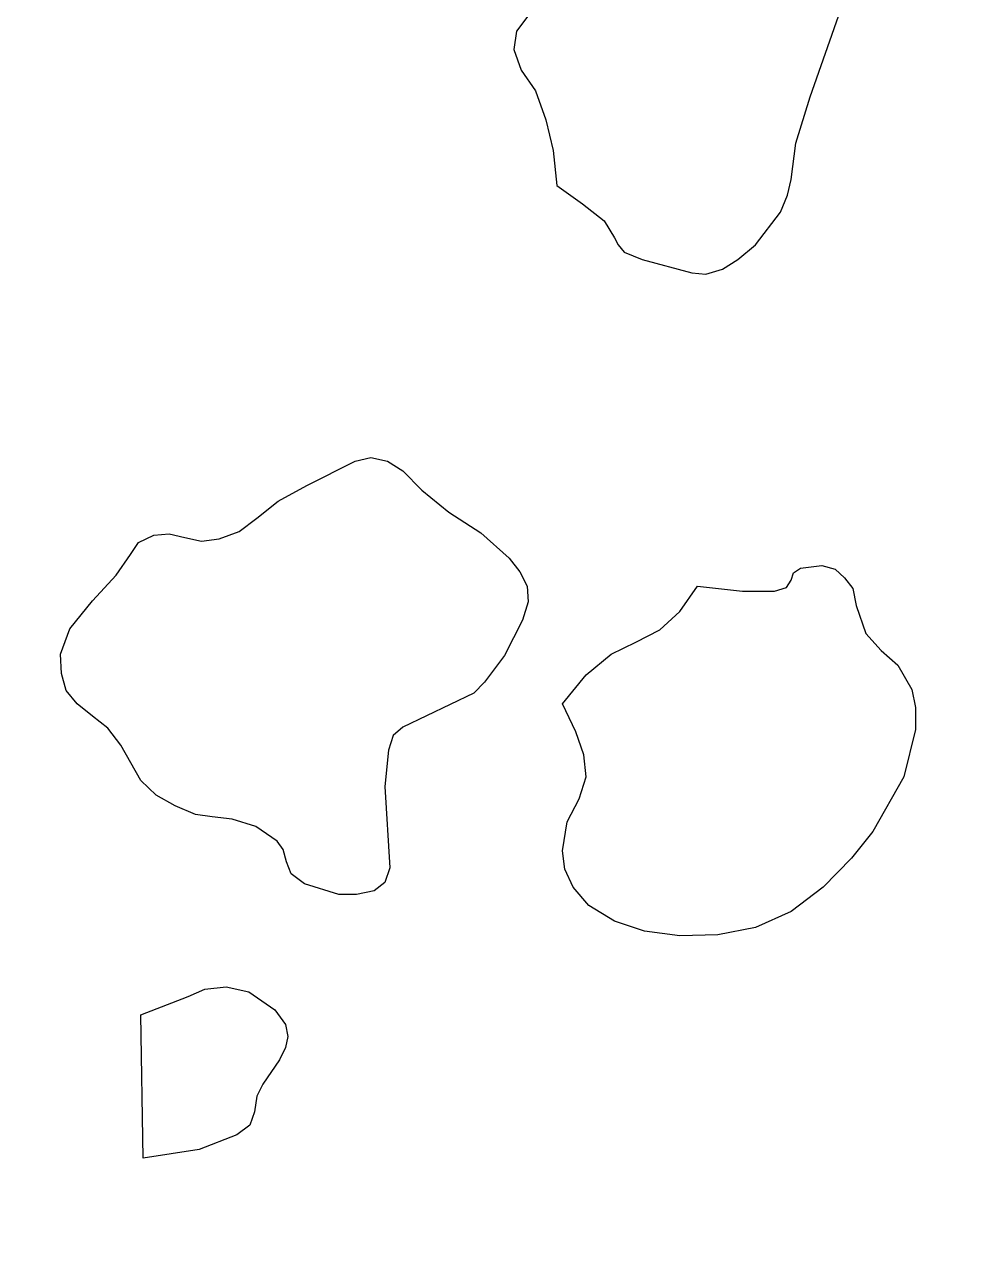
# Model space of a CAD drawing. Header units: centimetres. Extents: x -20.5 to -14.5, y -9 to 9.
# Drawn here: x -18.364 to -16.589, y 3.874 to 6.168 of the extents above; entities that cross this region are included whole.
import ezdxf

# ---------------------------------------------------------------- set-up
doc = ezdxf.new("R2010")
doc.units = ezdxf.units.CM
doc.header["$MEASUREMENT"] = 0
doc.layers.add('layer 1', color=7, linetype='Continuous')

msp = doc.modelspace()

# ---------------------------------------------------------------- linework, layer by layer
at = {"layer": 'layer 1', "color": 250}
for points, knots in [([(-14.52121, -8.99444), (-14.52121, -8.99444), (-20.51992, -8.99536), (-20.51992, -8.99536), (-20.51992, -8.99536), (-20.51992, -8.99536), (-20.51992, 9.00077), (-20.51992, 9.00077), (-20.51992, 9.00077), (-20.51992, 9.00077), (-14.52121, 9.00077), (-14.52121, 9.00077), (-14.52121, 9.00077), (-14.52121, 9.00077), (-14.52121, -8.99444), (-14.52121, -8.99444)], [0, 0, 0, 0, 0.2, 0.2, 0.2, 0.2, 0.4, 0.4, 0.4, 0.4, 0.6, 0.6, 0.6, 0.6, 1, 1, 1, 1]), ([(-17.27328, 6.50215), (-17.27328, 6.50215), (-17.27128, 6.50657), (-17.27128, 6.50657), (-17.27128, 6.50657), (-17.27128, 6.50657), (-17.25562, 6.50215), (-17.25562, 6.50215), (-17.25562, 6.50215), (-17.25562, 6.50215), (-17.20063, 6.47486), (-17.20063, 6.47486), (-17.20063, 6.47486), (-17.20063, 6.47486), (-17.13665, 6.44093), (-17.13665, 6.44093), (-17.13665, 6.44093), (-17.13665, 6.44093), (-17.11232, 6.43429), (-17.11232, 6.43429), (-17.11232, 6.43429), (-17.11232, 6.43429), (-17.09466, 6.4365), (-17.09466, 6.4365), (-17.09466, 6.4365), (-17.09466, 6.4365), (-17.06799, 6.44554), (-17.06799, 6.44554), (-17.06799, 6.44554), (-17.06799, 6.44554), (-17.03933, 6.44093), (-17.03933, 6.44093), (-17.03933, 6.44093), (-17.03933, 6.44093), (-17.01301, 6.42747), (-17.01301, 6.42747), (-17.01301, 6.42747), (-17.01301, 6.42747), (-17.00201, 6.40479), (-17.00201, 6.40479), (-17.00201, 6.40479), (-17.00201, 6.40479), (-16.99301, 6.3799), (-16.99301, 6.3799), (-16.99301, 6.3799), (-16.99301, 6.3799), (-16.97335, 6.35058), (-16.97335, 6.35058), (-16.97335, 6.35058), (-16.97335, 6.35058), (-16.94469, 6.32108), (-16.94469, 6.32108), (-16.94469, 6.32108), (-16.94469, 6.32108), (-16.91569, 6.3008), (-16.91569, 6.3008), (-16.91569, 6.3008), (-16.91569, 6.3008), (-16.85637, 6.27129), (-16.85637, 6.27129), (-16.85637, 6.27129), (-16.85637, 6.27129), (-16.84538, 6.26005), (-16.84538, 6.26005), (-16.84538, 6.26005), (-16.84538, 6.26005), (-16.83871, 6.24419), (-16.83871, 6.24419), (-16.83871, 6.24419), (-16.83871, 6.24419), (-16.84304, 6.1968), (-16.84304, 6.1968), (-16.84304, 6.1968), (-16.84304, 6.1968), (-16.90036, 6.0338), (-16.90036, 6.0338), (-16.90036, 6.0338), (-16.90036, 6.0338), (-16.92702, 5.94788), (-16.92702, 5.94788), (-16.92702, 5.94788), (-16.92702, 5.94788), (-16.93569, 5.88003), (-16.93569, 5.88003), (-16.93569, 5.88003), (-16.93569, 5.88003), (-16.94235, 5.85071), (-16.94235, 5.85071), (-16.94235, 5.85071), (-16.94235, 5.85071), (-16.95569, 5.81899), (-16.95569, 5.81899), (-16.95569, 5.81899), (-16.95569, 5.81899), (-17.00201, 5.75796), (-17.00201, 5.75796), (-17.00201, 5.75796), (-17.00201, 5.75796), (-17.035, 5.73067), (-17.035, 5.73067), (-17.035, 5.73067), (-17.035, 5.73067), (-17.06366, 5.7126), (-17.06366, 5.7126), (-17.06366, 5.7126), (-17.06366, 5.7126), (-17.09466, 5.70357), (-17.09466, 5.70357), (-17.09466, 5.70357), (-17.09466, 5.70357), (-17.12098, 5.70578), (-17.12098, 5.70578), (-17.12098, 5.70578), (-17.12098, 5.70578), (-17.21363, 5.73067), (-17.21363, 5.73067), (-17.21363, 5.73067), (-17.21363, 5.73067), (-17.24696, 5.74432), (-17.24696, 5.74432), (-17.24696, 5.74432), (-17.24696, 5.74432), (-17.25795, 5.75796), (-17.25795, 5.75796), (-17.25795, 5.75796), (-17.25795, 5.75796), (-17.26462, 5.77142), (-17.26462, 5.77142), (-17.26462, 5.77142), (-17.26462, 5.77142), (-17.28428, 5.80314), (-17.28428, 5.80314), (-17.28428, 5.80314), (-17.28428, 5.80314), (-17.32427, 5.83485), (-17.32427, 5.83485), (-17.32427, 5.83485), (-17.32427, 5.83485), (-17.3726, 5.86878), (-17.3726, 5.86878), (-17.3726, 5.86878), (-17.3726, 5.86878), (-17.37926, 5.93424), (-17.37926, 5.93424), (-17.37926, 5.93424), (-17.37926, 5.93424), (-17.39259, 5.99084), (-17.39259, 5.99084), (-17.39259, 5.99084), (-17.39259, 5.99084), (-17.41225, 6.04524), (-17.41225, 6.04524), (-17.41225, 6.04524), (-17.41225, 6.04524), (-17.43891, 6.08359), (-17.43891, 6.08359), (-17.43891, 6.08359), (-17.43891, 6.08359), (-17.45225, 6.12213), (-17.45225, 6.12213), (-17.45225, 6.12213), (-17.45225, 6.12213), (-17.44758, 6.15605), (-17.44758, 6.15605), (-17.44758, 6.15605), (-17.44758, 6.15605), (-17.41692, 6.1968), (-17.41692, 6.1968), (-17.41692, 6.1968), (-17.41692, 6.1968), (-17.40126, 6.21708), (-17.40126, 6.21708), (-17.40126, 6.21708), (-17.40126, 6.21708), (-17.38826, 6.23976), (-17.38826, 6.23976), (-17.38826, 6.23976), (-17.38826, 6.23976), (-17.37926, 6.28955), (-17.37926, 6.28955), (-17.37926, 6.28955), (-17.37926, 6.28955), (-17.38159, 6.36865), (-17.38159, 6.36865), (-17.38159, 6.36865), (-17.38159, 6.36865), (-17.36393, 6.39797), (-17.36393, 6.39797), (-17.36393, 6.39797), (-17.36393, 6.39797), (-17.32627, 6.43429), (-17.32627, 6.43429), (-17.32627, 6.43429), (-17.32627, 6.43429), (-17.28661, 6.47264), (-17.28661, 6.47264), (-17.28661, 6.47264), (-17.28661, 6.47264), (-17.27562, 6.4885), (-17.27562, 6.4885), (-17.27562, 6.4885), (-17.27562, 6.4885), (-17.27328, 6.50215), (-17.27328, 6.50215)], [0, 0, 0, 0, 0.0192308, 0.0192308, 0.0192308, 0.0192308, 0.0384615, 0.0384615, 0.0384615, 0.0384615, 0.0576923, 0.0576923, 0.0576923, 0.0576923, 0.0769231, 0.0769231, 0.0769231, 0.0769231, 0.0961538, 0.0961538, 0.0961538, 0.0961538, 0.1153846, 0.1153846, 0.1153846, 0.1153846, 0.1346154, 0.1346154, 0.1346154, 0.1346154, 0.1538462, 0.1538462, 0.1538462, 0.1538462, 0.1730769, 0.1730769, 0.1730769, 0.1730769, 0.1923077, 0.1923077, 0.1923077, 0.1923077, 0.2115385, 0.2115385, 0.2115385, 0.2115385, 0.2307692, 0.2307692, 0.2307692, 0.2307692, 0.25, 0.25, 0.25, 0.25, 0.2692308, 0.2692308, 0.2692308, 0.2692308, 0.2884615, 0.2884615, 0.2884615, 0.2884615, 0.3076923, 0.3076923, 0.3076923, 0.3076923, 0.3269231, 0.3269231, 0.3269231, 0.3269231, 0.3461538, 0.3461538, 0.3461538, 0.3461538, 0.3653846, 0.3653846, 0.3653846, 0.3653846, 0.3846154, 0.3846154, 0.3846154, 0.3846154, 0.4038462, 0.4038462, 0.4038462, 0.4038462, 0.4230769, 0.4230769, 0.4230769, 0.4230769, 0.4423077, 0.4423077, 0.4423077, 0.4423077, 0.4615385, 0.4615385, 0.4615385, 0.4615385, 0.4807692, 0.4807692, 0.4807692, 0.4807692, 0.5, 0.5, 0.5, 0.5, 0.5192308, 0.5192308, 0.5192308, 0.5192308, 0.5384615, 0.5384615, 0.5384615, 0.5384615, 0.5576923, 0.5576923, 0.5576923, 0.5576923, 0.5769231, 0.5769231, 0.5769231, 0.5769231, 0.5961538, 0.5961538, 0.5961538, 0.5961538, 0.6153846, 0.6153846, 0.6153846, 0.6153846, 0.6346154, 0.6346154, 0.6346154, 0.6346154, 0.6538462, 0.6538462, 0.6538462, 0.6538462, 0.6730769, 0.6730769, 0.6730769, 0.6730769, 0.6923077, 0.6923077, 0.6923077, 0.6923077, 0.7115385, 0.7115385, 0.7115385, 0.7115385, 0.7307692, 0.7307692, 0.7307692, 0.7307692, 0.75, 0.75, 0.75, 0.75, 0.7692308, 0.7692308, 0.7692308, 0.7692308, 0.7884615, 0.7884615, 0.7884615, 0.7884615, 0.8076923, 0.8076923, 0.8076923, 0.8076923, 0.8269231, 0.8269231, 0.8269231, 0.8269231, 0.8461538, 0.8461538, 0.8461538, 0.8461538, 0.8653846, 0.8653846, 0.8653846, 0.8653846, 0.8846154, 0.8846154, 0.8846154, 0.8846154, 0.9038462, 0.9038462, 0.9038462, 0.9038462, 0.9230769, 0.9230769, 0.9230769, 0.9230769, 0.9423077, 0.9423077, 0.9423077, 0.9423077, 0.9615385, 0.9615385, 0.9615385, 0.9615385, 1, 1, 1, 1]), ([(-17.52723, 4.92324), (-17.52723, 4.92324), (-17.50723, 4.94353), (-17.50723, 4.94353), (-17.50723, 4.94353), (-17.50723, 4.94353), (-17.46991, 4.99331), (-17.46991, 4.99331), (-17.46991, 4.99331), (-17.46991, 4.99331), (-17.43658, 5.05895), (-17.43658, 5.05895), (-17.43658, 5.05895), (-17.43658, 5.05895), (-17.42558, 5.09288), (-17.42558, 5.09288), (-17.42558, 5.09288), (-17.42558, 5.09288), (-17.42792, 5.1222), (-17.42792, 5.1222), (-17.42792, 5.1222), (-17.42792, 5.1222), (-17.44125, 5.1493), (-17.44125, 5.1493), (-17.44125, 5.1493), (-17.44125, 5.1493), (-17.46091, 5.17419), (-17.46091, 5.17419), (-17.46091, 5.17419), (-17.46091, 5.17419), (-17.5139, 5.22177), (-17.5139, 5.22177), (-17.5139, 5.22177), (-17.5139, 5.22177), (-17.57355, 5.2603), (-17.57355, 5.2603), (-17.57355, 5.2603), (-17.57355, 5.2603), (-17.62421, 5.30087), (-17.62421, 5.30087), (-17.62421, 5.30087), (-17.62421, 5.30087), (-17.65953, 5.33719), (-17.65953, 5.33719), (-17.65953, 5.33719), (-17.65953, 5.33719), (-17.68819, 5.35526), (-17.68819, 5.35526), (-17.68819, 5.35526), (-17.68819, 5.35526), (-17.71919, 5.36208), (-17.71919, 5.36208), (-17.71919, 5.36208), (-17.71919, 5.36208), (-17.74785, 5.35526), (-17.74785, 5.35526), (-17.74785, 5.35526), (-17.74785, 5.35526), (-17.8385, 5.3099), (-17.8385, 5.3099), (-17.8385, 5.3099), (-17.8385, 5.3099), (-17.89148, 5.28059), (-17.89148, 5.28059), (-17.89148, 5.28059), (-17.89148, 5.28059), (-17.93114, 5.24887), (-17.93114, 5.24887), (-17.93114, 5.24887), (-17.93114, 5.24887), (-17.96413, 5.22398), (-17.96413, 5.22398), (-17.96413, 5.22398), (-17.96413, 5.22398), (-18.00179, 5.21052), (-18.00179, 5.21052), (-18.00179, 5.21052), (-18.00179, 5.21052), (-18.03479, 5.20591), (-18.03479, 5.20591), (-18.03479, 5.20591), (-18.03479, 5.20591), (-18.06578, 5.21273), (-18.06578, 5.21273), (-18.06578, 5.21273), (-18.06578, 5.21273), (-18.09444, 5.21955), (-18.09444, 5.21955), (-18.09444, 5.21955), (-18.09444, 5.21955), (-18.1231, 5.21716), (-18.1231, 5.21716), (-18.1231, 5.21716), (-18.1231, 5.21716), (-18.15176, 5.2037), (-18.15176, 5.2037), (-18.15176, 5.2037), (-18.15176, 5.2037), (-18.16709, 5.18102), (-18.16709, 5.18102), (-18.16709, 5.18102), (-18.16709, 5.18102), (-18.19375, 5.14266), (-18.19375, 5.14266), (-18.19375, 5.14266), (-18.19375, 5.14266), (-18.23774, 5.09509), (-18.23774, 5.09509), (-18.23774, 5.09509), (-18.23774, 5.09509), (-18.27973, 5.0431), (-18.27973, 5.0431), (-18.27973, 5.0431), (-18.27973, 5.0431), (-18.2974, 4.99552), (-18.2974, 4.99552), (-18.2974, 4.99552), (-18.2974, 4.99552), (-18.2954, 4.95938), (-18.2954, 4.95938), (-18.2954, 4.95938), (-18.2954, 4.95938), (-18.2864, 4.92767), (-18.2864, 4.92767), (-18.2864, 4.92767), (-18.2864, 4.92767), (-18.2664, 4.90278), (-18.2664, 4.90278), (-18.2664, 4.90278), (-18.2664, 4.90278), (-18.23774, 4.8801), (-18.23774, 4.8801), (-18.23774, 4.8801), (-18.23774, 4.8801), (-18.20908, 4.8576), (-18.20908, 4.8576), (-18.20908, 4.8576), (-18.20908, 4.8576), (-18.18475, 4.82589), (-18.18475, 4.82589), (-18.18475, 4.82589), (-18.18475, 4.82589), (-18.14743, 4.76025), (-18.14743, 4.76025), (-18.14743, 4.76025), (-18.14743, 4.76025), (-18.11877, 4.73314), (-18.11877, 4.73314), (-18.11877, 4.73314), (-18.11877, 4.73314), (-18.08344, 4.71286), (-18.08344, 4.71286), (-18.08344, 4.71286), (-18.08344, 4.71286), (-18.04578, 4.697), (-18.04578, 4.697), (-18.04578, 4.697), (-18.04578, 4.697), (-18.01479, 4.69239), (-18.01479, 4.69239), (-18.01479, 4.69239), (-18.01479, 4.69239), (-17.97747, 4.68797), (-17.97747, 4.68797), (-17.97747, 4.68797), (-17.97747, 4.68797), (-17.93314, 4.67432), (-17.93314, 4.67432), (-17.93314, 4.67432), (-17.93314, 4.67432), (-17.89348, 4.64722), (-17.89348, 4.64722), (-17.89348, 4.64722), (-17.89348, 4.64722), (-17.88249, 4.63136), (-17.88249, 4.63136), (-17.88249, 4.63136), (-17.88249, 4.63136), (-17.87582, 4.60868), (-17.87582, 4.60868), (-17.87582, 4.60868), (-17.87582, 4.60868), (-17.86716, 4.58619), (-17.86716, 4.58619), (-17.86716, 4.58619), (-17.86716, 4.58619), (-17.84283, 4.56793), (-17.84283, 4.56793), (-17.84283, 4.56793), (-17.84283, 4.56793), (-17.77884, 4.54765), (-17.77884, 4.54765), (-17.77884, 4.54765), (-17.77884, 4.54765), (-17.74552, 4.54765), (-17.74552, 4.54765), (-17.74552, 4.54765), (-17.74552, 4.54765), (-17.71252, 4.55447), (-17.71252, 4.55447), (-17.71252, 4.55447), (-17.71252, 4.55447), (-17.69286, 4.57033), (-17.69286, 4.57033), (-17.69286, 4.57033), (-17.69286, 4.57033), (-17.68386, 4.59743), (-17.68386, 4.59743), (-17.68386, 4.59743), (-17.68386, 4.59743), (-17.69286, 4.749), (-17.69286, 4.749), (-17.69286, 4.749), (-17.69286, 4.749), (-17.68619, 4.81685), (-17.68619, 4.81685), (-17.68619, 4.81685), (-17.68619, 4.81685), (-17.6772, 4.84396), (-17.6772, 4.84396), (-17.6772, 4.84396), (-17.6772, 4.84396), (-17.65953, 4.85982), (-17.65953, 4.85982), (-17.65953, 4.85982), (-17.65953, 4.85982), (-17.52723, 4.92324), (-17.52723, 4.92324)], [0, 0, 0, 0, 0.0172414, 0.0172414, 0.0172414, 0.0172414, 0.0344828, 0.0344828, 0.0344828, 0.0344828, 0.0517241, 0.0517241, 0.0517241, 0.0517241, 0.0689655, 0.0689655, 0.0689655, 0.0689655, 0.0862069, 0.0862069, 0.0862069, 0.0862069, 0.1034483, 0.1034483, 0.1034483, 0.1034483, 0.1206897, 0.1206897, 0.1206897, 0.1206897, 0.137931, 0.137931, 0.137931, 0.137931, 0.1551724, 0.1551724, 0.1551724, 0.1551724, 0.1724138, 0.1724138, 0.1724138, 0.1724138, 0.1896552, 0.1896552, 0.1896552, 0.1896552, 0.2068966, 0.2068966, 0.2068966, 0.2068966, 0.2241379, 0.2241379, 0.2241379, 0.2241379, 0.2413793, 0.2413793, 0.2413793, 0.2413793, 0.2586207, 0.2586207, 0.2586207, 0.2586207, 0.2758621, 0.2758621, 0.2758621, 0.2758621, 0.2931034, 0.2931034, 0.2931034, 0.2931034, 0.3103448, 0.3103448, 0.3103448, 0.3103448, 0.3275862, 0.3275862, 0.3275862, 0.3275862, 0.3448276, 0.3448276, 0.3448276, 0.3448276, 0.362069, 0.362069, 0.362069, 0.362069, 0.3793103, 0.3793103, 0.3793103, 0.3793103, 0.3965517, 0.3965517, 0.3965517, 0.3965517, 0.4137931, 0.4137931, 0.4137931, 0.4137931, 0.4310345, 0.4310345, 0.4310345, 0.4310345, 0.4482759, 0.4482759, 0.4482759, 0.4482759, 0.4655172, 0.4655172, 0.4655172, 0.4655172, 0.4827586, 0.4827586, 0.4827586, 0.4827586, 0.5, 0.5, 0.5, 0.5, 0.5172414, 0.5172414, 0.5172414, 0.5172414, 0.5344828, 0.5344828, 0.5344828, 0.5344828, 0.5517241, 0.5517241, 0.5517241, 0.5517241, 0.5689655, 0.5689655, 0.5689655, 0.5689655, 0.5862069, 0.5862069, 0.5862069, 0.5862069, 0.6034483, 0.6034483, 0.6034483, 0.6034483, 0.6206897, 0.6206897, 0.6206897, 0.6206897, 0.637931, 0.637931, 0.637931, 0.637931, 0.6551724, 0.6551724, 0.6551724, 0.6551724, 0.6724138, 0.6724138, 0.6724138, 0.6724138, 0.6896552, 0.6896552, 0.6896552, 0.6896552, 0.7068966, 0.7068966, 0.7068966, 0.7068966, 0.7241379, 0.7241379, 0.7241379, 0.7241379, 0.7413793, 0.7413793, 0.7413793, 0.7413793, 0.7586207, 0.7586207, 0.7586207, 0.7586207, 0.7758621, 0.7758621, 0.7758621, 0.7758621, 0.7931034, 0.7931034, 0.7931034, 0.7931034, 0.8103448, 0.8103448, 0.8103448, 0.8103448, 0.8275862, 0.8275862, 0.8275862, 0.8275862, 0.8448276, 0.8448276, 0.8448276, 0.8448276, 0.862069, 0.862069, 0.862069, 0.862069, 0.8793103, 0.8793103, 0.8793103, 0.8793103, 0.8965517, 0.8965517, 0.8965517, 0.8965517, 0.9137931, 0.9137931, 0.9137931, 0.9137931, 0.9310345, 0.9310345, 0.9310345, 0.9310345, 0.9482759, 0.9482759, 0.9482759, 0.9482759, 0.9655172, 0.9655172, 0.9655172, 0.9655172, 1, 1, 1, 1]), ([(-17.31761, 4.76707), (-17.31761, 4.76707), (-17.3306, 4.72632), (-17.3306, 4.72632), (-17.3306, 4.72632), (-17.3306, 4.72632), (-17.35293, 4.68336), (-17.35293, 4.68336), (-17.35293, 4.68336), (-17.35293, 4.68336), (-17.3616, 4.62915), (-17.3616, 4.62915), (-17.3616, 4.62915), (-17.3616, 4.62915), (-17.35727, 4.59522), (-17.35727, 4.59522), (-17.35727, 4.59522), (-17.35727, 4.59522), (-17.34194, 4.56129), (-17.34194, 4.56129), (-17.34194, 4.56129), (-17.34194, 4.56129), (-17.31294, 4.52737), (-17.31294, 4.52737), (-17.31294, 4.52737), (-17.31294, 4.52737), (-17.26462, 4.49786), (-17.26462, 4.49786), (-17.26462, 4.49786), (-17.26462, 4.49786), (-17.2093, 4.47979), (-17.2093, 4.47979), (-17.2093, 4.47979), (-17.2093, 4.47979), (-17.14331, 4.47076), (-17.14331, 4.47076), (-17.14331, 4.47076), (-17.14331, 4.47076), (-17.07266, 4.47297), (-17.07266, 4.47297), (-17.07266, 4.47297), (-17.07266, 4.47297), (-17.00201, 4.48662), (-17.00201, 4.48662), (-17.00201, 4.48662), (-17.00201, 4.48662), (-16.93569, 4.51593), (-16.93569, 4.51593), (-16.93569, 4.51593), (-16.93569, 4.51593), (-16.87604, 4.56129), (-16.87604, 4.56129), (-16.87604, 4.56129), (-16.87604, 4.56129), (-16.82305, 4.6155), (-16.82305, 4.6155), (-16.82305, 4.6155), (-16.82305, 4.6155), (-16.78339, 4.66529), (-16.78339, 4.66529), (-16.78339, 4.66529), (-16.78339, 4.66529), (-16.72607, 4.76707), (-16.72607, 4.76707), (-16.72607, 4.76707), (-16.72607, 4.76707), (-16.70407, 4.85539), (-16.70407, 4.85539), (-16.70407, 4.85539), (-16.70407, 4.85539), (-16.70407, 4.89595), (-16.70407, 4.89595), (-16.70407, 4.89595), (-16.70407, 4.89595), (-16.71074, 4.92988), (-16.71074, 4.92988), (-16.71074, 4.92988), (-16.71074, 4.92988), (-16.73707, 4.97524), (-16.73707, 4.97524), (-16.73707, 4.97524), (-16.73707, 4.97524), (-16.76806, 5.00235), (-16.76806, 5.00235), (-16.76806, 5.00235), (-16.76806, 5.00235), (-16.79672, 5.03406), (-16.79672, 5.03406), (-16.79672, 5.03406), (-16.79672, 5.03406), (-16.81438, 5.08606), (-16.81438, 5.08606), (-16.81438, 5.08606), (-16.81438, 5.08606), (-16.82105, 5.11777), (-16.82105, 5.11777), (-16.82105, 5.11777), (-16.82105, 5.11777), (-16.83638, 5.13805), (-16.83638, 5.13805), (-16.83638, 5.13805), (-16.83638, 5.13805), (-16.85404, 5.15391), (-16.85404, 5.15391), (-16.85404, 5.15391), (-16.85404, 5.15391), (-16.87837, 5.16073), (-16.87837, 5.16073), (-16.87837, 5.16073), (-16.87837, 5.16073), (-16.91803, 5.15612), (-16.91803, 5.15612), (-16.91803, 5.15612), (-16.91803, 5.15612), (-16.93136, 5.14709), (-16.93136, 5.14709), (-16.93136, 5.14709), (-16.93136, 5.14709), (-16.93569, 5.13363), (-16.93569, 5.13363), (-16.93569, 5.13363), (-16.93569, 5.13363), (-16.94469, 5.11998), (-16.94469, 5.11998), (-16.94469, 5.11998), (-16.94469, 5.11998), (-16.96668, 5.11316), (-16.96668, 5.11316), (-16.96668, 5.11316), (-16.96668, 5.11316), (-17.02634, 5.11316), (-17.02634, 5.11316), (-17.02634, 5.11316), (-17.02634, 5.11316), (-17.10999, 5.1222), (-17.10999, 5.1222), (-17.10999, 5.1222), (-17.10999, 5.1222), (-17.14331, 5.07481), (-17.14331, 5.07481), (-17.14331, 5.07481), (-17.14331, 5.07481), (-17.18064, 5.04088), (-17.18064, 5.04088), (-17.18064, 5.04088), (-17.18064, 5.04088), (-17.22496, 5.0182), (-17.22496, 5.0182), (-17.22496, 5.0182), (-17.22496, 5.0182), (-17.27128, 4.99552), (-17.27128, 4.99552), (-17.27128, 4.99552), (-17.27128, 4.99552), (-17.31761, 4.95717), (-17.31761, 4.95717), (-17.31761, 4.95717), (-17.31761, 4.95717), (-17.3616, 4.90278), (-17.3616, 4.90278), (-17.3616, 4.90278), (-17.3616, 4.90278), (-17.33727, 4.85078), (-17.33727, 4.85078), (-17.33727, 4.85078), (-17.33727, 4.85078), (-17.32194, 4.80782), (-17.32194, 4.80782), (-17.32194, 4.80782), (-17.32194, 4.80782), (-17.31761, 4.76707), (-17.31761, 4.76707)], [0, 0, 0, 0, 0.0227273, 0.0227273, 0.0227273, 0.0227273, 0.0454545, 0.0454545, 0.0454545, 0.0454545, 0.0681818, 0.0681818, 0.0681818, 0.0681818, 0.0909091, 0.0909091, 0.0909091, 0.0909091, 0.1136364, 0.1136364, 0.1136364, 0.1136364, 0.1363636, 0.1363636, 0.1363636, 0.1363636, 0.1590909, 0.1590909, 0.1590909, 0.1590909, 0.1818182, 0.1818182, 0.1818182, 0.1818182, 0.2045455, 0.2045455, 0.2045455, 0.2045455, 0.2272727, 0.2272727, 0.2272727, 0.2272727, 0.25, 0.25, 0.25, 0.25, 0.2727273, 0.2727273, 0.2727273, 0.2727273, 0.2954545, 0.2954545, 0.2954545, 0.2954545, 0.3181818, 0.3181818, 0.3181818, 0.3181818, 0.3409091, 0.3409091, 0.3409091, 0.3409091, 0.3636364, 0.3636364, 0.3636364, 0.3636364, 0.3863636, 0.3863636, 0.3863636, 0.3863636, 0.4090909, 0.4090909, 0.4090909, 0.4090909, 0.4318182, 0.4318182, 0.4318182, 0.4318182, 0.4545455, 0.4545455, 0.4545455, 0.4545455, 0.4772727, 0.4772727, 0.4772727, 0.4772727, 0.5, 0.5, 0.5, 0.5, 0.5227273, 0.5227273, 0.5227273, 0.5227273, 0.5454545, 0.5454545, 0.5454545, 0.5454545, 0.5681818, 0.5681818, 0.5681818, 0.5681818, 0.5909091, 0.5909091, 0.5909091, 0.5909091, 0.6136364, 0.6136364, 0.6136364, 0.6136364, 0.6363636, 0.6363636, 0.6363636, 0.6363636, 0.6590909, 0.6590909, 0.6590909, 0.6590909, 0.6818182, 0.6818182, 0.6818182, 0.6818182, 0.7045455, 0.7045455, 0.7045455, 0.7045455, 0.7272727, 0.7272727, 0.7272727, 0.7272727, 0.75, 0.75, 0.75, 0.75, 0.7727273, 0.7727273, 0.7727273, 0.7727273, 0.7954545, 0.7954545, 0.7954545, 0.7954545, 0.8181818, 0.8181818, 0.8181818, 0.8181818, 0.8409091, 0.8409091, 0.8409091, 0.8409091, 0.8636364, 0.8636364, 0.8636364, 0.8636364, 0.8863636, 0.8863636, 0.8863636, 0.8863636, 0.9090909, 0.9090909, 0.9090909, 0.9090909, 0.9318182, 0.9318182, 0.9318182, 0.9318182, 0.9545455, 0.9545455, 0.9545455, 0.9545455, 1, 1, 1, 1]), ([(-18.1431, 4.05681), (-18.1431, 4.05681), (-18.03912, 4.07267), (-18.03912, 4.07267), (-18.03912, 4.07267), (-18.03912, 4.07267), (-17.96847, 4.09977), (-17.96847, 4.09977), (-17.96847, 4.09977), (-17.96847, 4.09977), (-17.94447, 4.11784), (-17.94447, 4.11784), (-17.94447, 4.11784), (-17.94447, 4.11784), (-17.93547, 4.14274), (-17.93547, 4.14274), (-17.93547, 4.14274), (-17.93547, 4.14274), (-17.93114, 4.17224), (-17.93114, 4.17224), (-17.93114, 4.17224), (-17.93114, 4.17224), (-17.92014, 4.19473), (-17.92014, 4.19473), (-17.92014, 4.19473), (-17.92014, 4.19473), (-17.88915, 4.24009), (-17.88915, 4.24009), (-17.88915, 4.24009), (-17.88915, 4.24009), (-17.87815, 4.26259), (-17.87815, 4.26259), (-17.87815, 4.26259), (-17.87815, 4.26259), (-17.87382, 4.28305), (-17.87382, 4.28305), (-17.87382, 4.28305), (-17.87382, 4.28305), (-17.87815, 4.30555), (-17.87815, 4.30555), (-17.87815, 4.30555), (-17.87815, 4.30555), (-17.89782, 4.33284), (-17.89782, 4.33284), (-17.89782, 4.33284), (-17.89782, 4.33284), (-17.94647, 4.36677), (-17.94647, 4.36677), (-17.94647, 4.36677), (-17.94647, 4.36677), (-17.98846, 4.3758), (-17.98846, 4.3758), (-17.98846, 4.3758), (-17.98846, 4.3758), (-18.02812, 4.37119), (-18.02812, 4.37119), (-18.02812, 4.37119), (-18.02812, 4.37119), (-18.05911, 4.35773), (-18.05911, 4.35773), (-18.05911, 4.35773), (-18.05911, 4.35773), (-18.14743, 4.3238), (-18.14743, 4.3238), (-18.14743, 4.3238), (-18.14743, 4.3238), (-18.1431, 4.05681), (-18.1431, 4.05681)], [0, 0, 0, 0, 0.0555556, 0.0555556, 0.0555556, 0.0555556, 0.1111111, 0.1111111, 0.1111111, 0.1111111, 0.1666667, 0.1666667, 0.1666667, 0.1666667, 0.2222222, 0.2222222, 0.2222222, 0.2222222, 0.2777778, 0.2777778, 0.2777778, 0.2777778, 0.3333333, 0.3333333, 0.3333333, 0.3333333, 0.3888889, 0.3888889, 0.3888889, 0.3888889, 0.4444444, 0.4444444, 0.4444444, 0.4444444, 0.5, 0.5, 0.5, 0.5, 0.5555556, 0.5555556, 0.5555556, 0.5555556, 0.6111111, 0.6111111, 0.6111111, 0.6111111, 0.6666667, 0.6666667, 0.6666667, 0.6666667, 0.7222222, 0.7222222, 0.7222222, 0.7222222, 0.7777778, 0.7777778, 0.7777778, 0.7777778, 0.8333333, 0.8333333, 0.8333333, 0.8333333, 0.8888889, 0.8888889, 0.8888889, 0.8888889, 1, 1, 1, 1])]:
    msp.add_open_spline(points, degree=3, knots=knots, dxfattribs=at)

doc.saveas('drawing.dxf')
